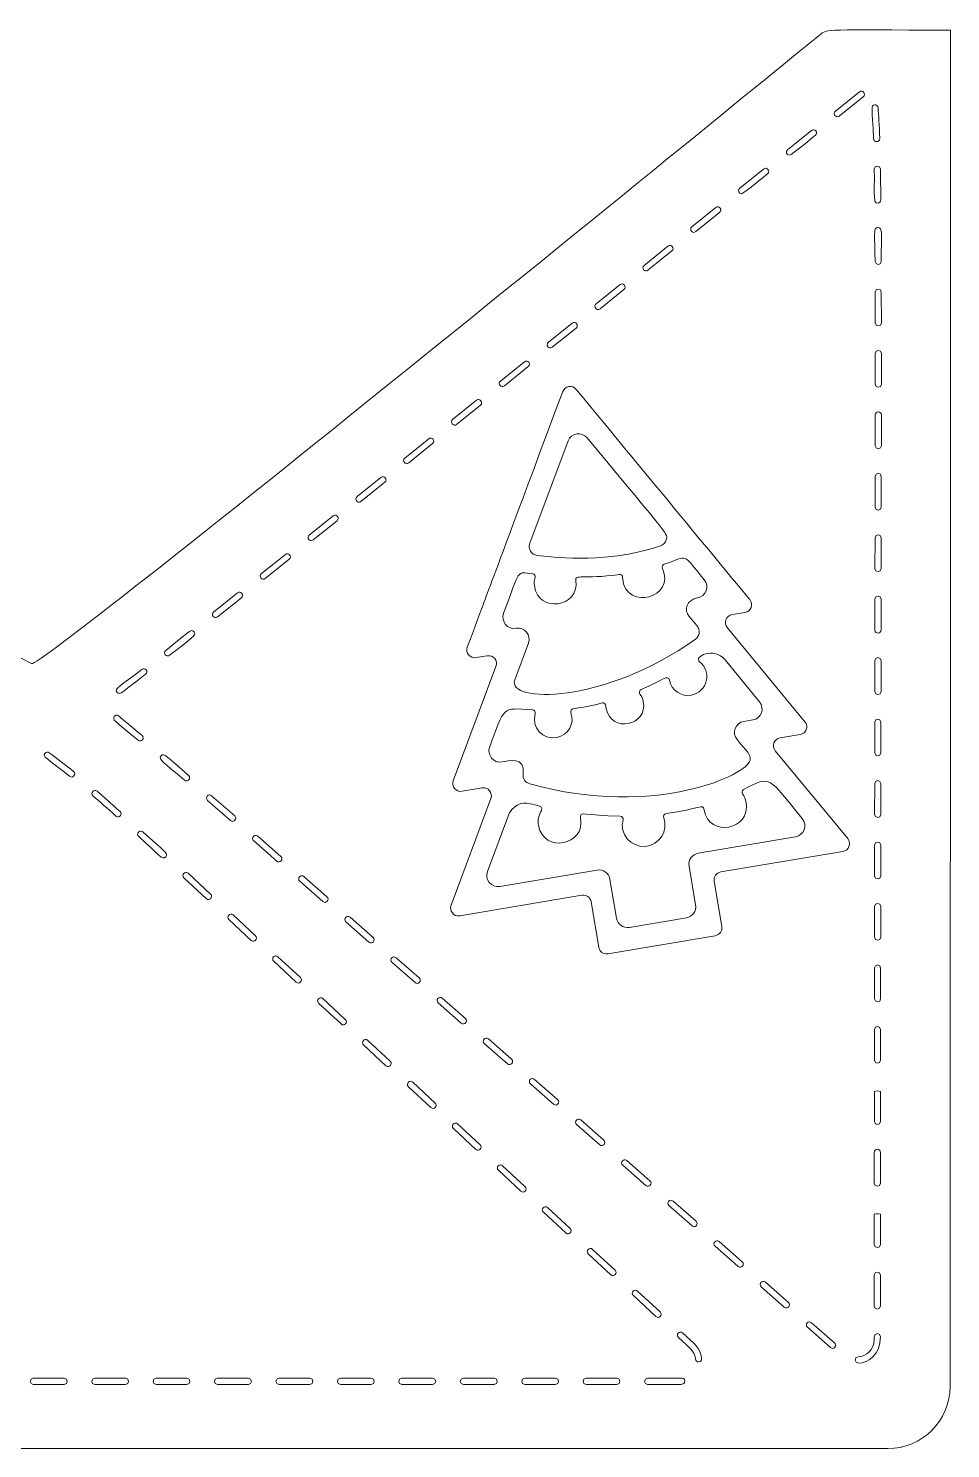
# Model space of a CAD drawing. Header units: inches. Extents: x 0.7 to 13.2, y 0.3 to 9.6.
# Drawn here: x 11.098 to 13.169, y 4.04 to 7.229 of the extents above; entities that cross this region are included whole.
import ezdxf

# ---------------------------------------------------------------- set-up
doc = ezdxf.new("R2010")
doc.units = ezdxf.units.IN
doc.header["$MEASUREMENT"] = 0
doc.layers.add('_U+0421_U+043B_U+043E_U+0439 1', color=7, linetype='Continuous')

msp = doc.modelspace()

# ---------------------------------------------------------------- linework, layer by layer
at = {"layer": '_U+0421_U+043B_U+043E_U+0439 1', "color": 12, "lineweight": 9, "true_color": 0xe30613}
msp.add_open_spline([(13.1686, 7.2256), (13.1686, 7.2256), (13.1679, 4.4384), (13.1675, 4.1798), (13.1673, 4.1025), (13.1047, 4.04), (13.0274, 4.04), (13.0274, 4.04), (8.3666, 4.04), (8.3666, 4.04), (8.2893, 4.04), (8.2266, 4.1025), (8.2265, 4.1798), (8.226, 4.4384), (8.2253, 7.2256), (8.2253, 7.2256), (8.5124, 7.2256), (8.502, 7.2293), (8.5201, 7.2145), (8.6828, 7.0818), (10.2673, 5.7903), (10.2899, 5.8029), (10.5297, 5.9372), (10.8652, 5.937), (11.1046, 5.8029), (11.1272, 5.7903), (12.7118, 7.0818), (12.8745, 7.2145), (12.8927, 7.2293), (12.8827, 7.2256), (13.1686, 7.2256)], degree=3, knots=[0, 0, 0, 0, 1, 1, 1, 2, 2, 2, 3, 3, 3, 4, 4, 4, 5, 5, 5, 6, 6, 6, 7, 7, 7, 8, 8, 8, 9, 9, 9, 10, 10, 10, 10], dxfattribs=at)
at = {"layer": '_U+0421_U+043B_U+043E_U+0439 1', "color": 7, "lineweight": 9, "true_color": 0xffffff}
for points, knots in [([(12.9188, 7.0326), (12.9188, 7.0326), (12.9725, 7.0759), (12.9725, 7.0759), (12.9797, 7.0817), (12.971, 7.0925), (12.9638, 7.0867), (12.9638, 7.0867), (12.9101, 7.0434), (12.9101, 7.0434), (12.9029, 7.0377), (12.9116, 7.0268), (12.9188, 7.0326)], [0, 0, 0, 0, 1, 1, 1, 2, 2, 2, 3, 3, 3, 4, 4, 4, 4]), ([(13.0094, 6.9822), (13.0085, 7.0118), (13.0073, 7.0345), (13.0058, 7.0514), (13.0054, 7.0552), (13.002, 7.0581), (12.9982, 7.0577), (12.9884, 7.0568), (12.9933, 7.0517), (12.9956, 6.9818), (12.9959, 6.9725), (13.0098, 6.9731), (13.0094, 6.9822)], [0, 0, 0, 0, 1, 1, 1, 2, 2, 2, 3, 3, 3, 4, 4, 4, 4]), ([(12.8069, 6.9445), (12.8109, 6.9445), (12.8619, 6.9868), (12.865, 6.9893), (12.8722, 6.9951), (12.8634, 7.0059), (12.8563, 7.0001), (12.8563, 7.0001), (12.8026, 6.9569), (12.8026, 6.9569), (12.7975, 6.9528), (12.8004, 6.9445), (12.8069, 6.9445)], [0, 0, 0, 0, 1, 1, 1, 2, 2, 2, 3, 3, 3, 4, 4, 4, 4]), ([(12.9972, 6.913), (12.9983, 6.8478), (12.9945, 6.8372), (13.0051, 6.8372), (13.0089, 6.8372), (13.0121, 6.8403), (13.012, 6.8442), (13.0118, 6.8696), (13.0115, 6.8925), (13.0111, 6.9132), (13.011, 6.9219), (12.9971, 6.9225), (12.9972, 6.913)], [0, 0, 0, 0, 1, 1, 1, 2, 2, 2, 3, 3, 3, 4, 4, 4, 4]), ([(12.6995, 6.858), (12.7035, 6.858), (12.7544, 6.9003), (12.7576, 6.9028), (12.7647, 6.9085), (12.756, 6.9194), (12.7488, 6.9136), (12.7488, 6.9136), (12.6951, 6.8703), (12.6951, 6.8703), (12.69, 6.8662), (12.693, 6.858), (12.6995, 6.858)], [0, 0, 0, 0, 1, 1, 1, 2, 2, 2, 3, 3, 3, 4, 4, 4, 4]), ([(12.5964, 6.7729), (12.5964, 6.7729), (12.6501, 6.8162), (12.6501, 6.8162), (12.6573, 6.822), (12.6485, 6.8328), (12.6414, 6.827), (12.6414, 6.827), (12.5877, 6.7838), (12.5877, 6.7838), (12.5805, 6.778), (12.5893, 6.7672), (12.5964, 6.7729)], [0, 0, 0, 0, 1, 1, 1, 2, 2, 2, 3, 3, 3, 4, 4, 4, 4]), ([(13.0056, 6.7821), (12.9938, 6.7821), (12.9988, 6.7646), (12.999, 6.7062), (12.999, 6.6971), (13.0129, 6.6969), (13.0129, 6.7062), (13.0127, 6.7698), (13.0164, 6.7821), (13.0056, 6.7821)], [0, 0, 0, 0, 1, 1, 1, 2, 2, 2, 3, 3, 3, 3]), ([(12.489, 6.6864), (12.489, 6.6864), (12.5427, 6.7297), (12.5427, 6.7297), (12.5498, 6.7354), (12.5412, 6.7463), (12.534, 6.7405), (12.534, 6.7405), (12.4803, 6.6972), (12.4803, 6.6972), (12.4731, 6.6914), (12.4818, 6.6806), (12.489, 6.6864)], [0, 0, 0, 0, 1, 1, 1, 2, 2, 2, 3, 3, 3, 4, 4, 4, 4]), ([(12.3815, 6.5998), (12.3815, 6.5998), (12.4353, 6.6431), (12.4353, 6.6431), (12.4424, 6.6488), (12.4337, 6.6597), (12.4265, 6.6539), (12.4265, 6.6539), (12.3728, 6.6106), (12.3728, 6.6106), (12.3657, 6.6049), (12.3744, 6.594), (12.3815, 6.5998)], [0, 0, 0, 0, 1, 1, 1, 2, 2, 2, 3, 3, 3, 4, 4, 4, 4]), ([(12.9992, 6.6372), (12.9992, 6.6372), (12.9993, 6.5683), (12.9993, 6.5683), (12.9993, 6.5591), (13.0132, 6.5591), (13.0132, 6.5683), (13.0132, 6.5683), (13.0131, 6.6373), (13.0131, 6.6373), (13.0131, 6.6464), (12.9992, 6.6464), (12.9992, 6.6372)], [0, 0, 0, 0, 1, 1, 1, 2, 2, 2, 3, 3, 3, 4, 4, 4, 4]), ([(12.2741, 6.5132), (12.2741, 6.5132), (12.3278, 6.5565), (12.3278, 6.5565), (12.335, 6.5623), (12.3263, 6.5731), (12.3191, 6.5673), (12.3191, 6.5673), (12.2654, 6.524), (12.2654, 6.524), (12.2583, 6.5183), (12.267, 6.5075), (12.2741, 6.5132)], [0, 0, 0, 0, 1, 1, 1, 2, 2, 2, 3, 3, 3, 4, 4, 4, 4]), ([(12.9994, 6.4993), (12.9994, 6.4534), (12.9994, 6.469), (12.9994, 6.4303), (12.9994, 6.4211), (13.0133, 6.4212), (13.0133, 6.4303), (13.0133, 6.469), (13.0133, 6.4534), (13.0133, 6.4993), (13.0133, 6.5085), (12.9994, 6.5085), (12.9994, 6.4993)], [0, 0, 0, 0, 1, 1, 1, 2, 2, 2, 3, 3, 3, 4, 4, 4, 4]), ([(12.1667, 6.4267), (12.1667, 6.4267), (12.2204, 6.47), (12.2204, 6.47), (12.2276, 6.4757), (12.2189, 6.4866), (12.2117, 6.4808), (12.2117, 6.4808), (12.158, 6.4375), (12.158, 6.4375), (12.1509, 6.4317), (12.1595, 6.4209), (12.1667, 6.4267)], [0, 0, 0, 0, 1, 1, 1, 2, 2, 2, 3, 3, 3, 4, 4, 4, 4]), ([(12.9376, 5.4098), (12.9463, 5.3992), (12.9402, 5.3832), (12.9268, 5.3809), (12.9268, 5.3809), (12.6524, 5.3349), (12.6524, 5.3349), (12.6428, 5.3333), (12.6362, 5.3241), (12.6378, 5.3143), (12.6378, 5.3143), (12.6549, 5.2124), (12.6549, 5.2124), (12.6565, 5.2027), (12.65, 5.1935), (12.6403, 5.1918), (12.6403, 5.1918), (12.3991, 5.1514), (12.3991, 5.1514), (12.3894, 5.1497), (12.3802, 5.1563), (12.3786, 5.166), (12.3786, 5.166), (12.3615, 5.268), (12.3615, 5.268), (12.3598, 5.2777), (12.3506, 5.2842), (12.3409, 5.2826), (12.3409, 5.2826), (12.0666, 5.2366), (12.0666, 5.2366), (12.0531, 5.2343), (12.0422, 5.2476), (12.047, 5.2604), (12.047, 5.2604), (12.1364, 5.4999), (12.1364, 5.4999), (12.1412, 5.5127), (12.1303, 5.526), (12.1168, 5.5237), (12.1168, 5.5237), (12.0716, 5.5161), (12.0716, 5.5161), (12.0581, 5.5139), (12.0472, 5.5271), (12.052, 5.5399), (12.052, 5.5399), (12.1479, 5.7967), (12.1479, 5.7967), (12.1527, 5.8095), (12.1417, 5.8228), (12.1282, 5.8205), (12.1282, 5.8205), (12.1031, 5.8163), (12.1031, 5.8163), (12.0895, 5.814), (12.0786, 5.8272), (12.0834, 5.8401), (12.1468, 6.0096), (12.0965, 5.875), (12.2976, 6.4136), (12.3024, 6.4264), (12.3193, 6.4293), (12.328, 6.4187), (12.4116, 6.3174), (12.6245, 6.0592), (12.7176, 5.9465), (12.7264, 5.9359), (12.7204, 5.9198), (12.7068, 5.9176), (12.7068, 5.9176), (12.6781, 5.9128), (12.6781, 5.9128), (12.6645, 5.9105), (12.6585, 5.8944), (12.6672, 5.8838), (12.6672, 5.8838), (12.8417, 5.6724), (12.8417, 5.6724), (12.8504, 5.6618), (12.8444, 5.6458), (12.8309, 5.6435), (12.8309, 5.6435), (12.7857, 5.6359), (12.7857, 5.6359), (12.7722, 5.6337), (12.7662, 5.6176), (12.7749, 5.607), (12.7749, 5.607), (12.9376, 5.4098), (12.9376, 5.4098)], [0, 0, 0, 0, 1, 1, 1, 2, 2, 2, 3, 3, 3, 4, 4, 4, 5, 5, 5, 6, 6, 6, 7, 7, 7, 8, 8, 8, 9, 9, 9, 10, 10, 10, 11, 11, 11, 12, 12, 12, 13, 13, 13, 14, 14, 14, 15, 15, 15, 16, 16, 16, 17, 17, 17, 18, 18, 18, 19, 19, 19, 20, 20, 20, 21, 21, 21, 22, 22, 22, 23, 23, 23, 24, 24, 24, 25, 25, 25, 26, 26, 26, 27, 27, 27, 28, 28, 28, 29, 29, 29, 30, 30, 30, 30]), ([(12.0593, 6.3401), (12.0593, 6.3401), (12.113, 6.3834), (12.113, 6.3834), (12.1202, 6.3891), (12.1115, 6.4), (12.1043, 6.3942), (12.1043, 6.3942), (12.0506, 6.3509), (12.0506, 6.3509), (12.0435, 6.3452), (12.0522, 6.3343), (12.0593, 6.3401)], [0, 0, 0, 0, 1, 1, 1, 2, 2, 2, 3, 3, 3, 4, 4, 4, 4]), ([(13.0063, 6.3683), (13.0063, 6.3683), (13.0063, 6.3683), (13.0063, 6.3683), (13.0025, 6.3683), (12.9994, 6.3652), (12.9994, 6.3613), (12.9994, 6.3613), (12.9993, 6.2923), (12.9993, 6.2923), (12.9993, 6.2831), (13.0132, 6.2832), (13.0132, 6.2923), (13.0132, 6.2923), (13.0132, 6.3613), (13.0132, 6.3613), (13.0132, 6.3652), (13.0101, 6.3683), (13.0063, 6.3683)], [0, 0, 0, 0, 1, 1, 1, 2, 2, 2, 3, 3, 3, 4, 4, 4, 5, 5, 5, 6, 6, 6, 6]), ([(12.2403, 6.0457), (12.3196, 6.0358), (12.4212, 6.0346), (12.5173, 6.0672), (12.5236, 6.0693), (12.5285, 6.0744), (12.5303, 6.0808), (12.5344, 6.0951), (12.5401, 6.0828), (12.3527, 6.31), (12.3403, 6.325), (12.3164, 6.3209), (12.3096, 6.3028), (12.3096, 6.3028), (12.2238, 6.073), (12.2238, 6.073), (12.2192, 6.0607), (12.2273, 6.0473), (12.2403, 6.0457)], [0, 0, 0, 0, 1, 1, 1, 2, 2, 2, 3, 3, 3, 4, 4, 4, 5, 5, 5, 6, 6, 6, 6]), ([(11.952, 6.2536), (11.952, 6.2536), (12.0056, 6.2968), (12.0056, 6.2968), (12.0128, 6.3026), (12.0041, 6.3134), (11.9969, 6.3076), (11.9969, 6.3076), (11.9432, 6.2644), (11.9432, 6.2644), (11.9361, 6.2586), (11.9448, 6.2478), (11.952, 6.2536)], [0, 0, 0, 0, 1, 1, 1, 2, 2, 2, 3, 3, 3, 4, 4, 4, 4]), ([(11.8446, 6.167), (11.8446, 6.167), (11.8983, 6.2103), (11.8983, 6.2103), (11.9054, 6.216), (11.8967, 6.2269), (11.8896, 6.2211), (11.8896, 6.2211), (11.8359, 6.1778), (11.8359, 6.1778), (11.8287, 6.1721), (11.8374, 6.1612), (11.8446, 6.167)], [0, 0, 0, 0, 1, 1, 1, 2, 2, 2, 3, 3, 3, 4, 4, 4, 4]), ([(12.9992, 6.2233), (12.9992, 6.2233), (12.9991, 6.1543), (12.9991, 6.1543), (12.9991, 6.1452), (13.013, 6.1451), (13.013, 6.1543), (13.013, 6.1543), (13.0131, 6.2233), (13.0131, 6.2233), (13.0131, 6.2325), (12.9992, 6.2325), (12.9992, 6.2233)], [0, 0, 0, 0, 1, 1, 1, 2, 2, 2, 3, 3, 3, 4, 4, 4, 4]), ([(11.7372, 6.0805), (11.7372, 6.0805), (11.7909, 6.1238), (11.7909, 6.1238), (11.7981, 6.1295), (11.7894, 6.1403), (11.7822, 6.1346), (11.7822, 6.1346), (11.7285, 6.0913), (11.7285, 6.0913), (11.7214, 6.0856), (11.7301, 6.0747), (11.7372, 6.0805)], [0, 0, 0, 0, 1, 1, 1, 2, 2, 2, 3, 3, 3, 4, 4, 4, 4]), ([(12.999, 6.0854), (12.999, 6.0854), (12.9989, 6.0164), (12.9989, 6.0164), (12.9989, 6.0072), (13.0128, 6.0072), (13.0128, 6.0163), (13.0128, 6.0163), (13.0129, 6.0853), (13.0129, 6.0853), (13.013, 6.0945), (12.9991, 6.0945), (12.999, 6.0854)], [0, 0, 0, 0, 1, 1, 1, 2, 2, 2, 3, 3, 3, 4, 4, 4, 4]), ([(11.6299, 5.9941), (11.6299, 5.9941), (11.6836, 6.0373), (11.6836, 6.0373), (11.6907, 6.043), (11.682, 6.0539), (11.6749, 6.0481), (11.6749, 6.0481), (11.6212, 6.0049), (11.6212, 6.0049), (11.6141, 5.9991), (11.6228, 5.9883), (11.6299, 5.9941)], [0, 0, 0, 0, 1, 1, 1, 2, 2, 2, 3, 3, 3, 4, 4, 4, 4]), ([(12.1929, 5.8821), (12.212, 5.8853), (12.2274, 5.8666), (12.2207, 5.8485), (12.2207, 5.8485), (12.1901, 5.7665), (12.1901, 5.7665), (12.1704, 5.7138), (12.3906, 5.7115), (12.5957, 5.8575), (12.6003, 5.8607), (12.6033, 5.8658), (12.6041, 5.8713), (12.6058, 5.8842), (12.596, 5.8913), (12.5814, 5.909), (12.57, 5.9229), (12.575, 5.9462), (12.6003, 5.9505), (12.6194, 5.9537), (12.6279, 5.9764), (12.6155, 5.9913), (12.5645, 6.0532), (12.5817, 6.0445), (12.5258, 6.026), (12.5219, 6.0247), (12.5201, 6.0203), (12.5217, 6.0167), (12.552, 5.9512), (12.4418, 5.9211), (12.4324, 5.9914), (12.4319, 5.9954), (12.4329, 5.9991), (12.4301, 6.0015), (12.4285, 6.0029), (12.4268, 6.0032), (12.4248, 6.0029), (12.3414, 5.9919), (12.3254, 6.0039), (12.3273, 5.9896), (12.3355, 5.928), (12.2424, 5.9157), (12.2342, 5.9772), (12.2333, 5.9838), (12.2339, 5.9903), (12.2357, 5.9963), (12.2368, 6.0001), (12.2342, 6.004), (12.2303, 6.0045), (12.1932, 6.0095), (12.2029, 6.0172), (12.1651, 5.9158), (12.1583, 5.8976), (12.1738, 5.8789), (12.1929, 5.8821)], [0, 0, 0, 0, 1, 1, 1, 2, 2, 2, 3, 3, 3, 4, 4, 4, 5, 5, 5, 6, 6, 6, 7, 7, 7, 8, 8, 8, 9, 9, 9, 10, 10, 10, 11, 11, 11, 12, 12, 12, 13, 13, 13, 14, 14, 14, 15, 15, 15, 16, 16, 16, 17, 17, 17, 18, 18, 18, 18]), ([(11.5226, 5.9077), (11.5226, 5.9077), (11.5762, 5.9508), (11.5762, 5.9508), (11.5834, 5.9566), (11.5747, 5.9674), (11.5675, 5.9617), (11.5675, 5.9617), (11.5139, 5.9185), (11.5139, 5.9185), (11.5067, 5.9128), (11.5154, 5.902), (11.5226, 5.9077)], [0, 0, 0, 0, 1, 1, 1, 2, 2, 2, 3, 3, 3, 4, 4, 4, 4]), ([(12.9988, 5.9474), (12.9988, 5.9474), (12.9987, 5.8784), (12.9987, 5.8784), (12.9987, 5.8684), (13.0126, 5.8697), (13.0126, 5.8783), (13.0126, 5.8783), (13.0127, 5.9473), (13.0127, 5.9473), (13.0128, 5.9565), (12.9989, 5.9565), (12.9988, 5.9474)], [0, 0, 0, 0, 1, 1, 1, 2, 2, 2, 3, 3, 3, 4, 4, 4, 4]), ([(11.4151, 5.8216), (11.4647, 5.8612), (11.4767, 5.8659), (11.4699, 5.8744), (11.4632, 5.8828), (11.4564, 5.8723), (11.4064, 5.8325), (11.3992, 5.8268), (11.4079, 5.8159), (11.4151, 5.8216)], [0, 0, 0, 0, 1, 1, 1, 2, 2, 2, 3, 3, 3, 3]), ([(12.1615, 5.582), (12.1754, 5.5843), (12.2143, 5.5954), (12.2087, 5.5551), (12.2073, 5.5449), (12.2136, 5.5354), (12.2235, 5.5327), (12.5107, 5.4548), (12.7131, 5.5545), (12.7183, 5.5858), (12.7206, 5.5994), (12.71, 5.6069), (12.6891, 5.6322), (12.6768, 5.6472), (12.6853, 5.6699), (12.7044, 5.6731), (12.7044, 5.6731), (12.7244, 5.6764), (12.7244, 5.6764), (12.7435, 5.6796), (12.752, 5.7023), (12.7396, 5.7173), (12.7396, 5.7173), (12.6622, 5.8112), (12.6622, 5.8112), (12.6371, 5.8415), (12.5905, 5.8184), (12.605, 5.8071), (12.6335, 5.785), (12.6228, 5.7391), (12.587, 5.7322), (12.5639, 5.7276), (12.5416, 5.7429), (12.5372, 5.7659), (12.5348, 5.7792), (12.5237, 5.7664), (12.4739, 5.7449), (12.4699, 5.7432), (12.4685, 5.7382), (12.4711, 5.7346), (12.4748, 5.7298), (12.4774, 5.7241), (12.4786, 5.7178), (12.4893, 5.6627), (12.4061, 5.6465), (12.3953, 5.7016), (12.3944, 5.7063), (12.3954, 5.7106), (12.3919, 5.7133), (12.3886, 5.7158), (12.3853, 5.7142), (12.3812, 5.7131), (12.3619, 5.7083), (12.3421, 5.7044), (12.3218, 5.7017), (12.3175, 5.7011), (12.3148, 5.6967), (12.3163, 5.6926), (12.325, 5.669), (12.3105, 5.6418), (12.2845, 5.6368), (12.2532, 5.6307), (12.2267, 5.6601), (12.2358, 5.6902), (12.237, 5.6944), (12.2341, 5.6986), (12.2298, 5.6989), (12.1583, 5.7044), (12.1674, 5.7058), (12.1337, 5.6157), (12.1269, 5.5975), (12.1424, 5.5788), (12.1615, 5.582)], [0, 0, 0, 0, 1, 1, 1, 2, 2, 2, 3, 3, 3, 4, 4, 4, 5, 5, 5, 6, 6, 6, 7, 7, 7, 8, 8, 8, 9, 9, 9, 10, 10, 10, 11, 11, 11, 12, 12, 12, 13, 13, 13, 14, 14, 14, 15, 15, 15, 16, 16, 16, 17, 17, 17, 18, 18, 18, 19, 19, 19, 20, 20, 20, 21, 21, 21, 22, 22, 22, 23, 23, 23, 24, 24, 24, 24]), ([(12.9986, 5.8094), (12.9986, 5.8094), (12.9985, 5.7404), (12.9985, 5.7404), (12.9985, 5.7312), (13.0124, 5.7312), (13.0124, 5.7404), (13.0124, 5.7404), (13.0125, 5.8093), (13.0125, 5.8093), (13.0125, 5.8185), (12.9987, 5.8186), (12.9986, 5.8094)], [0, 0, 0, 0, 1, 1, 1, 2, 2, 2, 3, 3, 3, 4, 4, 4, 4]), ([(11.307, 5.7375), (11.307, 5.7375), (11.3298, 5.7543), (11.3611, 5.7789), (11.3684, 5.7846), (11.3598, 5.7955), (11.3526, 5.7899), (11.3046, 5.7523), (11.2893, 5.7471), (11.2972, 5.7381), (11.2997, 5.7352), (11.3041, 5.735), (11.307, 5.7375)], [0, 0, 0, 0, 1, 1, 1, 2, 2, 2, 3, 3, 3, 4, 4, 4, 4]), ([(11.3443, 5.6308), (11.3513, 5.6249), (11.3603, 5.6355), (11.3533, 5.6414), (11.3489, 5.6451), (11.3047, 5.6809), (11.3019, 5.6846), (11.2963, 5.6918), (11.2853, 5.6833), (11.2909, 5.6761), (11.2954, 5.6703), (11.3379, 5.6362), (11.3443, 5.6308)], [0, 0, 0, 0, 1, 1, 1, 2, 2, 2, 3, 3, 3, 4, 4, 4, 4]), ([(12.9984, 5.6714), (12.9984, 5.6714), (12.9983, 5.6024), (12.9983, 5.6024), (12.9983, 5.5932), (13.0122, 5.5932), (13.0122, 5.6024), (13.0122, 5.6024), (13.0123, 5.6713), (13.0123, 5.6713), (13.0123, 5.6805), (12.9984, 5.6806), (12.9984, 5.6714)], [0, 0, 0, 0, 1, 1, 1, 2, 2, 2, 3, 3, 3, 4, 4, 4, 4]), ([(11.1449, 5.6028), (11.1418, 5.6051), (11.1375, 5.6044), (11.1352, 5.6013), (11.1293, 5.5932), (11.1368, 5.5935), (11.1906, 5.5498), (11.1977, 5.544), (11.2065, 5.5548), (11.1994, 5.5606), (11.1804, 5.576), (11.1626, 5.5898), (11.1449, 5.6028)], [0, 0, 0, 0, 1, 1, 1, 2, 2, 2, 3, 3, 3, 4, 4, 4, 4]), ([(11.4484, 5.541), (11.4553, 5.535), (11.4644, 5.5455), (11.4575, 5.5515), (11.4098, 5.593), (11.4028, 5.6042), (11.3957, 5.5959), (11.3887, 5.5878), (11.4002, 5.583), (11.4484, 5.541)], [0, 0, 0, 0, 1, 1, 1, 2, 2, 2, 3, 3, 3, 3]), ([(12.8356, 5.4547), (12.7584, 5.5482), (12.7669, 5.5533), (12.7039, 5.5201), (12.7002, 5.5182), (12.6991, 5.5135), (12.7015, 5.5102), (12.7053, 5.5047), (12.7081, 5.4983), (12.7094, 5.4913), (12.7208, 5.4289), (12.6264, 5.4117), (12.615, 5.474), (12.612, 5.4903), (12.6072, 5.4765), (12.5298, 5.4661), (12.5255, 5.4655), (12.5228, 5.461), (12.5244, 5.4569), (12.5358, 5.4275), (12.515, 5.3946), (12.4828, 5.3924), (12.45, 5.3901), (12.425, 5.4208), (12.4331, 5.4517), (12.4342, 5.456), (12.431, 5.4602), (12.4266, 5.4602), (12.3477, 5.4615), (12.3347, 5.473), (12.3378, 5.4563), (12.3492, 5.3939), (12.2548, 5.3765), (12.2434, 5.439), (12.2411, 5.4512), (12.2438, 5.4632), (12.2499, 5.4729), (12.2524, 5.4769), (12.2502, 5.4821), (12.2457, 5.4831), (12.2384, 5.4848), (12.2315, 5.4866), (12.2252, 5.4882), (12.2046, 5.4936), (12.1833, 5.4825), (12.1759, 5.4625), (12.1759, 5.4625), (12.1287, 5.3362), (12.1287, 5.3362), (12.1219, 5.318), (12.1373, 5.2993), (12.1565, 5.3025), (12.1565, 5.3025), (12.3748, 5.3391), (12.3748, 5.3391), (12.3885, 5.3414), (12.4015, 5.3322), (12.4038, 5.3184), (12.4038, 5.3184), (12.4184, 5.231), (12.4184, 5.231), (12.4208, 5.2173), (12.4337, 5.208), (12.4475, 5.2103), (12.4475, 5.2103), (12.5753, 5.2318), (12.5753, 5.2318), (12.589, 5.2341), (12.5983, 5.2471), (12.596, 5.2608), (12.596, 5.2608), (12.5813, 5.3482), (12.5813, 5.3482), (12.579, 5.3619), (12.5883, 5.3749), (12.602, 5.3772), (12.602, 5.3772), (12.8203, 5.4139), (12.8203, 5.4139), (12.8394, 5.417), (12.8479, 5.4398), (12.8356, 5.4547)], [0, 0, 0, 0, 1, 1, 1, 2, 2, 2, 3, 3, 3, 4, 4, 4, 5, 5, 5, 6, 6, 6, 7, 7, 7, 8, 8, 8, 9, 9, 9, 10, 10, 10, 11, 11, 11, 12, 12, 12, 13, 13, 13, 14, 14, 14, 15, 15, 15, 16, 16, 16, 17, 17, 17, 18, 18, 18, 19, 19, 19, 20, 20, 20, 21, 21, 21, 22, 22, 22, 23, 23, 23, 24, 24, 24, 25, 25, 25, 26, 26, 26, 27, 27, 27, 27]), ([(11.2945, 5.4605), (11.3014, 5.4544), (11.3106, 5.4648), (11.3038, 5.4708), (11.2849, 5.4877), (11.2678, 5.5027), (11.2521, 5.5163), (11.2451, 5.5223), (11.2361, 5.5118), (11.243, 5.5058), (11.2587, 5.4923), (11.2757, 5.4773), (11.2945, 5.4605)], [0, 0, 0, 0, 1, 1, 1, 2, 2, 2, 3, 3, 3, 4, 4, 4, 4]), ([(12.9982, 5.5334), (12.9982, 5.5334), (12.9981, 5.4644), (12.9981, 5.4644), (12.9981, 5.4552), (13.012, 5.4551), (13.012, 5.4643), (13.012, 5.4643), (13.0121, 5.5333), (13.0121, 5.5333), (13.0122, 5.5423), (12.9983, 5.5429), (12.9982, 5.5334)], [0, 0, 0, 0, 1, 1, 1, 2, 2, 2, 3, 3, 3, 4, 4, 4, 4]), ([(11.5521, 5.4504), (11.5589, 5.4444), (11.5681, 5.4548), (11.5612, 5.4608), (11.5612, 5.4608), (11.5094, 5.5062), (11.5094, 5.5062), (11.5025, 5.5123), (11.4933, 5.5018), (11.5003, 5.4958), (11.5003, 5.4958), (11.5521, 5.4504), (11.5521, 5.4504)], [0, 0, 0, 0, 1, 1, 1, 2, 2, 2, 3, 3, 3, 4, 4, 4, 4]), ([(11.4062, 5.3687), (11.4135, 5.3767), (11.4016, 5.3825), (11.3549, 5.4248), (11.3481, 5.431), (11.3388, 5.4207), (11.3456, 5.4146), (11.3929, 5.3716), (11.3989, 5.3607), (11.4062, 5.3687)], [0, 0, 0, 0, 1, 1, 1, 2, 2, 2, 3, 3, 3, 3]), ([(11.6556, 5.3595), (11.6625, 5.3535), (11.6717, 5.3639), (11.6648, 5.37), (11.6648, 5.37), (11.613, 5.4154), (11.613, 5.4154), (11.6061, 5.4215), (11.5969, 5.411), (11.6038, 5.405), (11.6038, 5.405), (11.6556, 5.3595), (11.6556, 5.3595)], [0, 0, 0, 0, 1, 1, 1, 2, 2, 2, 3, 3, 3, 4, 4, 4, 4]), ([(12.9981, 5.3954), (12.9981, 5.3954), (12.998, 5.3264), (12.998, 5.3264), (12.998, 5.3172), (13.0118, 5.3172), (13.0119, 5.3263), (13.0119, 5.3263), (13.0119, 5.3953), (13.0119, 5.3953), (13.012, 5.4045), (12.9981, 5.4046), (12.9981, 5.3954)], [0, 0, 0, 0, 1, 1, 1, 2, 2, 2, 3, 3, 3, 4, 4, 4, 4]), ([(11.4564, 5.3319), (11.4496, 5.3381), (11.4402, 5.3279), (11.447, 5.3217), (11.447, 5.3217), (11.4975, 5.275), (11.4975, 5.275), (11.5042, 5.2688), (11.5137, 5.2789), (11.5069, 5.2852), (11.5069, 5.2852), (11.4564, 5.3319), (11.4564, 5.3319)], [0, 0, 0, 0, 1, 1, 1, 2, 2, 2, 3, 3, 3, 4, 4, 4, 4]), ([(11.7592, 5.2685), (11.7661, 5.2625), (11.7752, 5.2729), (11.7683, 5.279), (11.7683, 5.279), (11.7166, 5.3245), (11.7166, 5.3245), (11.7097, 5.3305), (11.7005, 5.3201), (11.7074, 5.314), (11.7074, 5.314), (11.7592, 5.2685), (11.7592, 5.2685)], [0, 0, 0, 0, 1, 1, 1, 2, 2, 2, 3, 3, 3, 4, 4, 4, 4]), ([(12.9979, 5.2574), (12.9979, 5.2574), (12.9978, 5.1884), (12.9978, 5.1884), (12.9978, 5.1792), (13.0117, 5.1792), (13.0117, 5.1883), (13.0117, 5.1883), (13.0118, 5.2573), (13.0118, 5.2573), (13.0118, 5.2665), (12.9979, 5.2666), (12.9979, 5.2574)], [0, 0, 0, 0, 1, 1, 1, 2, 2, 2, 3, 3, 3, 4, 4, 4, 4]), ([(11.5574, 5.2384), (11.5507, 5.2446), (11.5413, 5.2344), (11.548, 5.2282), (11.548, 5.2282), (11.5984, 5.1813), (11.5984, 5.1813), (11.6051, 5.1751), (11.6146, 5.1853), (11.6078, 5.1915), (11.6078, 5.1915), (11.5574, 5.2384), (11.5574, 5.2384)], [0, 0, 0, 0, 1, 1, 1, 2, 2, 2, 3, 3, 3, 4, 4, 4, 4]), ([(11.8627, 5.1775), (11.8696, 5.1715), (11.8788, 5.1819), (11.8719, 5.188), (11.8719, 5.188), (11.8201, 5.2335), (11.8201, 5.2335), (11.8132, 5.2396), (11.8041, 5.2291), (11.811, 5.2231), (11.811, 5.2231), (11.8627, 5.1775), (11.8627, 5.1775)], [0, 0, 0, 0, 1, 1, 1, 2, 2, 2, 3, 3, 3, 4, 4, 4, 4]), ([(11.7087, 5.0977), (11.7087, 5.0977), (11.6583, 5.1446), (11.6583, 5.1446), (11.6515, 5.1508), (11.6421, 5.1407), (11.6488, 5.1344), (11.6488, 5.1344), (11.6992, 5.0875), (11.6992, 5.0875), (11.706, 5.0813), (11.7154, 5.0914), (11.7087, 5.0977)], [0, 0, 0, 0, 1, 1, 1, 2, 2, 2, 3, 3, 3, 4, 4, 4, 4]), ([(11.9755, 5.0969), (11.9755, 5.0969), (11.9237, 5.1424), (11.9237, 5.1424), (11.9168, 5.1485), (11.9076, 5.1381), (11.9145, 5.132), (11.9145, 5.132), (11.9663, 5.0865), (11.9663, 5.0865), (11.9732, 5.0804), (11.9824, 5.0908), (11.9755, 5.0969)], [0, 0, 0, 0, 1, 1, 1, 2, 2, 2, 3, 3, 3, 4, 4, 4, 4]), ([(12.9978, 5.1194), (12.9978, 5.1194), (12.9977, 5.0504), (12.9977, 5.0504), (12.9977, 5.0412), (13.0116, 5.0412), (13.0116, 5.0503), (13.0116, 5.0503), (13.0116, 5.1193), (13.0116, 5.1193), (13.0116, 5.1285), (12.9978, 5.1285), (12.9978, 5.1194)], [0, 0, 0, 0, 1, 1, 1, 2, 2, 2, 3, 3, 3, 4, 4, 4, 4]), ([(11.8095, 5.0038), (11.8095, 5.0038), (11.7591, 5.0507), (11.7591, 5.0507), (11.7524, 5.057), (11.7429, 5.0468), (11.7496, 5.0406), (11.7496, 5.0406), (11.8001, 4.9936), (11.8001, 4.9936), (11.8068, 4.9873), (11.8163, 4.9975), (11.8095, 5.0038)], [0, 0, 0, 0, 1, 1, 1, 2, 2, 2, 3, 3, 3, 4, 4, 4, 4]), ([(12.0791, 5.0058), (12.0791, 5.0058), (12.0273, 5.0514), (12.0273, 5.0514), (12.0204, 5.0574), (12.0112, 5.047), (12.0181, 5.0409), (12.0181, 5.0409), (12.0699, 4.9954), (12.0699, 4.9954), (12.0768, 4.9893), (12.086, 4.9998), (12.0791, 5.0058)], [0, 0, 0, 0, 1, 1, 1, 2, 2, 2, 3, 3, 3, 4, 4, 4, 4]), ([(12.9976, 4.9814), (12.9976, 4.9814), (12.9976, 4.9124), (12.9976, 4.9124), (12.9976, 4.9032), (13.0115, 4.9032), (13.0115, 4.9123), (13.0115, 4.9123), (13.0115, 4.9813), (13.0115, 4.9813), (13.0115, 4.9905), (12.9976, 4.9905), (12.9976, 4.9814)], [0, 0, 0, 0, 1, 1, 1, 2, 2, 2, 3, 3, 3, 4, 4, 4, 4]), ([(11.8599, 4.9568), (11.8533, 4.9631), (11.8437, 4.9529), (11.8505, 4.9467), (11.8505, 4.9467), (11.9009, 4.8997), (11.9009, 4.8997), (11.9076, 4.8934), (11.9171, 4.9036), (11.9104, 4.9098), (11.9104, 4.9098), (11.8599, 4.9568), (11.8599, 4.9568)], [0, 0, 0, 0, 1, 1, 1, 2, 2, 2, 3, 3, 3, 4, 4, 4, 4]), ([(12.1827, 4.9148), (12.1827, 4.9148), (12.1309, 4.9603), (12.1309, 4.9603), (12.124, 4.9664), (12.1148, 4.9559), (12.1217, 4.9499), (12.1217, 4.9499), (12.1735, 4.9043), (12.1735, 4.9043), (12.1803, 4.8983), (12.1897, 4.9086), (12.1827, 4.9148)], [0, 0, 0, 0, 1, 1, 1, 2, 2, 2, 3, 3, 3, 4, 4, 4, 4]), ([(11.9608, 4.8629), (11.9541, 4.8691), (11.9446, 4.859), (11.9513, 4.8527), (11.9513, 4.8527), (12.0018, 4.8058), (12.0018, 4.8058), (12.0085, 4.7996), (12.018, 4.8097), (12.0112, 4.8159), (12.0112, 4.8159), (11.9608, 4.8629), (11.9608, 4.8629)], [0, 0, 0, 0, 1, 1, 1, 2, 2, 2, 3, 3, 3, 4, 4, 4, 4]), ([(12.2863, 4.8237), (12.2863, 4.8237), (12.2345, 4.8692), (12.2345, 4.8692), (12.2275, 4.8753), (12.2184, 4.8648), (12.2253, 4.8588), (12.2253, 4.8588), (12.2771, 4.8132), (12.2771, 4.8132), (12.284, 4.8072), (12.2932, 4.8176), (12.2863, 4.8237)], [0, 0, 0, 0, 1, 1, 1, 2, 2, 2, 3, 3, 3, 4, 4, 4, 4]), ([(12.9975, 4.842), (12.9975, 4.842), (12.9975, 4.7743), (12.9975, 4.7743), (12.9975, 4.7652), (13.0114, 4.7652), (13.0114, 4.7743), (13.0114, 4.7743), (13.0114, 4.842), (13.0114, 4.842), (13.0114, 4.842), (13.0045, 4.8433), (13.0045, 4.8433), (13.0045, 4.8433), (12.9975, 4.842), (12.9975, 4.842)], [0, 0, 0, 0, 1, 1, 1, 2, 2, 2, 3, 3, 3, 4, 4, 4, 5, 5, 5, 5]), ([(12.3899, 4.7326), (12.3899, 4.7326), (12.3381, 4.7781), (12.3381, 4.7781), (12.3312, 4.7842), (12.322, 4.7738), (12.3289, 4.7677), (12.3289, 4.7677), (12.3807, 4.7222), (12.3807, 4.7222), (12.3876, 4.7161), (12.3968, 4.7265), (12.3899, 4.7326)], [0, 0, 0, 0, 1, 1, 1, 2, 2, 2, 3, 3, 3, 4, 4, 4, 4]), ([(12.1122, 4.7221), (12.1122, 4.7221), (12.0617, 4.769), (12.0617, 4.769), (12.055, 4.7752), (12.0455, 4.7651), (12.0522, 4.7588), (12.0522, 4.7588), (12.1027, 4.7119), (12.1027, 4.7119), (12.1094, 4.7057), (12.1189, 4.7158), (12.1122, 4.7221)], [0, 0, 0, 0, 1, 1, 1, 2, 2, 2, 3, 3, 3, 4, 4, 4, 4]), ([(12.4935, 4.6415), (12.4935, 4.6415), (12.4417, 4.6871), (12.4417, 4.6871), (12.4348, 4.6931), (12.4256, 4.6827), (12.4325, 4.6767), (12.4325, 4.6767), (12.4844, 4.6311), (12.4844, 4.6311), (12.4913, 4.625), (12.5004, 4.6355), (12.4935, 4.6415)], [0, 0, 0, 0, 1, 1, 1, 2, 2, 2, 3, 3, 3, 4, 4, 4, 4]), ([(13.0044, 4.7123), (13.0044, 4.7123), (13.0044, 4.7123), (13.0044, 4.7123), (13.0006, 4.7123), (12.9974, 4.7092), (12.9974, 4.7053), (12.9974, 4.7053), (12.9974, 4.6363), (12.9974, 4.6363), (12.9974, 4.6271), (13.0113, 4.6271), (13.0113, 4.6363), (13.0113, 4.6363), (13.0113, 4.7053), (13.0113, 4.7053), (13.0113, 4.7092), (13.0082, 4.7123), (13.0044, 4.7123)], [0, 0, 0, 0, 1, 1, 1, 2, 2, 2, 3, 3, 3, 4, 4, 4, 5, 5, 5, 6, 6, 6, 6]), ([(12.2131, 4.6282), (12.2131, 4.6282), (12.1627, 4.6751), (12.1627, 4.6751), (12.1559, 4.6814), (12.1465, 4.6712), (12.1532, 4.665), (12.1532, 4.665), (12.2037, 4.618), (12.2037, 4.618), (12.2104, 4.6118), (12.2198, 4.6219), (12.2131, 4.6282)], [0, 0, 0, 0, 1, 1, 1, 2, 2, 2, 3, 3, 3, 4, 4, 4, 4]), ([(12.5972, 4.5505), (12.5972, 4.5505), (12.5454, 4.596), (12.5454, 4.596), (12.5384, 4.602), (12.5293, 4.5916), (12.5362, 4.5856), (12.5362, 4.5856), (12.588, 4.54), (12.588, 4.54), (12.5949, 4.534), (12.6041, 4.5444), (12.5972, 4.5505)], [0, 0, 0, 0, 1, 1, 1, 2, 2, 2, 3, 3, 3, 4, 4, 4, 4]), ([(12.2636, 4.5813), (12.2569, 4.5876), (12.2475, 4.5773), (12.2542, 4.5711), (12.2542, 4.5711), (12.3047, 4.5242), (12.3047, 4.5242), (12.3114, 4.518), (12.3209, 4.5281), (12.3141, 4.5344), (12.3141, 4.5344), (12.2636, 4.5813), (12.2636, 4.5813)], [0, 0, 0, 0, 1, 1, 1, 2, 2, 2, 3, 3, 3, 4, 4, 4, 4]), ([(12.9974, 4.5667), (12.9974, 4.5667), (12.9973, 4.4983), (12.9973, 4.4983), (12.9973, 4.4891), (13.0112, 4.4892), (13.0112, 4.4983), (13.0112, 4.4983), (13.0112, 4.5667), (13.0112, 4.5667), (13.0027, 4.5675), (13.0059, 4.5675), (12.9974, 4.5667)], [0, 0, 0, 0, 1, 1, 1, 2, 2, 2, 3, 3, 3, 4, 4, 4, 4]), ([(12.649, 4.5049), (12.6421, 4.511), (12.6329, 4.5006), (12.6398, 4.4945), (12.6398, 4.4945), (12.6917, 4.449), (12.6917, 4.449), (12.6986, 4.4429), (12.7077, 4.4534), (12.7008, 4.4594), (12.7008, 4.4594), (12.649, 4.5049), (12.649, 4.5049)], [0, 0, 0, 0, 1, 1, 1, 2, 2, 2, 3, 3, 3, 4, 4, 4, 4]), ([(12.3552, 4.4773), (12.3552, 4.4773), (12.4057, 4.4304), (12.4057, 4.4304), (12.4124, 4.4242), (12.4219, 4.4343), (12.4152, 4.4406), (12.4152, 4.4406), (12.3647, 4.4875), (12.3647, 4.4875), (12.3579, 4.4937), (12.3485, 4.4835), (12.3552, 4.4773)], [0, 0, 0, 0, 1, 1, 1, 2, 2, 2, 3, 3, 3, 4, 4, 4, 4]), ([(12.9973, 4.4293), (12.9973, 4.4293), (12.9973, 4.3603), (12.9973, 4.3603), (12.9973, 4.3511), (13.0112, 4.3511), (13.0112, 4.3603), (13.0112, 4.3603), (13.0112, 4.4293), (13.0112, 4.4293), (13.0112, 4.4385), (12.9973, 4.4385), (12.9973, 4.4293)], [0, 0, 0, 0, 1, 1, 1, 2, 2, 2, 3, 3, 3, 4, 4, 4, 4]), ([(12.7527, 4.4139), (12.7458, 4.4199), (12.7366, 4.4095), (12.7435, 4.4034), (12.7435, 4.4034), (12.7953, 4.3579), (12.7953, 4.3579), (12.8023, 4.3518), (12.8114, 4.3623), (12.8045, 4.3683), (12.8045, 4.3683), (12.7527, 4.4139), (12.7527, 4.4139)], [0, 0, 0, 0, 1, 1, 1, 2, 2, 2, 3, 3, 3, 4, 4, 4, 4]), ([(12.5163, 4.3468), (12.5163, 4.3468), (12.4657, 4.3937), (12.4657, 4.3937), (12.459, 4.3999), (12.4495, 4.3898), (12.4563, 4.3835), (12.4563, 4.3835), (12.5068, 4.3366), (12.5068, 4.3366), (12.5136, 4.3304), (12.523, 4.3406), (12.5163, 4.3468)], [0, 0, 0, 0, 1, 1, 1, 2, 2, 2, 3, 3, 3, 4, 4, 4, 4]), ([(12.5669, 4.2999), (12.5601, 4.3062), (12.5507, 4.296), (12.5574, 4.2897), (12.5844, 4.2648), (12.5943, 4.2588), (12.596, 4.2409), (12.5963, 4.2373), (12.5994, 4.2346), (12.6029, 4.2346), (12.6184, 4.2346), (12.6046, 4.2649), (12.593, 4.2757), (12.593, 4.2757), (12.5669, 4.2999), (12.5669, 4.2999)], [0, 0, 0, 0, 1, 1, 1, 2, 2, 2, 3, 3, 3, 4, 4, 4, 5, 5, 5, 5]), ([(12.8563, 4.3228), (12.8494, 4.3288), (12.8403, 4.3184), (12.8472, 4.3124), (12.8472, 4.3124), (12.899, 4.2668), (12.899, 4.2668), (12.9059, 4.2608), (12.9151, 4.2712), (12.9082, 4.2773), (12.9082, 4.2773), (12.8563, 4.3228), (12.8563, 4.3228)], [0, 0, 0, 0, 1, 1, 1, 2, 2, 2, 3, 3, 3, 4, 4, 4, 4]), ([(12.9973, 4.2913), (12.9973, 4.2913), (12.9973, 4.2849), (12.9973, 4.2849), (12.9973, 4.2614), (12.9786, 4.2473), (12.961, 4.246), (12.9522, 4.2453), (12.9528, 4.2321), (12.9616, 4.2321), (12.9846, 4.2321), (13.0112, 4.2512), (13.0112, 4.2913), (13.0112, 4.3005), (12.9973, 4.3005), (12.9973, 4.2913)], [0, 0, 0, 0, 1, 1, 1, 2, 2, 2, 3, 3, 3, 4, 4, 4, 5, 5, 5, 5]), ([(11.178, 4.1979), (11.178, 4.1979), (11.109, 4.1979), (11.109, 4.1979), (11.0998, 4.1979), (11.0998, 4.184), (11.109, 4.184), (11.109, 4.184), (11.178, 4.184), (11.178, 4.184), (11.1872, 4.184), (11.1872, 4.1979), (11.178, 4.1979)], [0, 0, 0, 0, 1, 1, 1, 2, 2, 2, 3, 3, 3, 4, 4, 4, 4]), ([(11.3159, 4.1979), (11.3159, 4.1979), (11.247, 4.1979), (11.247, 4.1979), (11.2378, 4.1979), (11.2378, 4.184), (11.247, 4.184), (11.247, 4.184), (11.3159, 4.184), (11.3159, 4.184), (11.3251, 4.184), (11.3251, 4.1979), (11.3159, 4.1979)], [0, 0, 0, 0, 1, 1, 1, 2, 2, 2, 3, 3, 3, 4, 4, 4, 4]), ([(11.4539, 4.1979), (11.4539, 4.1979), (11.3849, 4.1979), (11.3849, 4.1979), (11.3757, 4.1979), (11.3757, 4.184), (11.3849, 4.184), (11.3849, 4.184), (11.4539, 4.184), (11.4539, 4.184), (11.463, 4.184), (11.463, 4.1979), (11.4539, 4.1979)], [0, 0, 0, 0, 1, 1, 1, 2, 2, 2, 3, 3, 3, 4, 4, 4, 4]), ([(11.5918, 4.1979), (11.5918, 4.1979), (11.5228, 4.1979), (11.5228, 4.1979), (11.5137, 4.1979), (11.5137, 4.184), (11.5228, 4.184), (11.5228, 4.184), (11.5918, 4.184), (11.5918, 4.184), (11.601, 4.184), (11.601, 4.1979), (11.5918, 4.1979)], [0, 0, 0, 0, 1, 1, 1, 2, 2, 2, 3, 3, 3, 4, 4, 4, 4]), ([(11.7297, 4.1979), (11.7297, 4.1979), (11.6608, 4.1979), (11.6608, 4.1979), (11.6516, 4.1979), (11.6516, 4.184), (11.6608, 4.184), (11.6608, 4.184), (11.7297, 4.184), (11.7297, 4.184), (11.7389, 4.184), (11.7389, 4.1979), (11.7297, 4.1979)], [0, 0, 0, 0, 1, 1, 1, 2, 2, 2, 3, 3, 3, 4, 4, 4, 4]), ([(11.8677, 4.1979), (11.8677, 4.1979), (11.7987, 4.1979), (11.7987, 4.1979), (11.7895, 4.1979), (11.7895, 4.184), (11.7987, 4.184), (11.7987, 4.184), (11.8677, 4.184), (11.8677, 4.184), (11.8768, 4.184), (11.8768, 4.1979), (11.8677, 4.1979)], [0, 0, 0, 0, 1, 1, 1, 2, 2, 2, 3, 3, 3, 4, 4, 4, 4]), ([(12.0056, 4.1979), (12.0056, 4.1979), (11.9366, 4.1979), (11.9366, 4.1979), (11.9275, 4.1979), (11.9275, 4.184), (11.9366, 4.184), (11.9366, 4.184), (12.0056, 4.184), (12.0056, 4.184), (12.0148, 4.184), (12.0148, 4.1979), (12.0056, 4.1979)], [0, 0, 0, 0, 1, 1, 1, 2, 2, 2, 3, 3, 3, 4, 4, 4, 4]), ([(12.1435, 4.1979), (12.1435, 4.1979), (12.0746, 4.1979), (12.0746, 4.1979), (12.0654, 4.1979), (12.0654, 4.184), (12.0746, 4.184), (12.0746, 4.184), (12.1435, 4.184), (12.1435, 4.184), (12.1527, 4.184), (12.1527, 4.1979), (12.1435, 4.1979)], [0, 0, 0, 0, 1, 1, 1, 2, 2, 2, 3, 3, 3, 4, 4, 4, 4]), ([(12.2815, 4.1979), (12.2815, 4.1979), (12.2125, 4.1979), (12.2125, 4.1979), (12.2033, 4.1979), (12.2033, 4.184), (12.2125, 4.184), (12.2125, 4.184), (12.2815, 4.184), (12.2815, 4.184), (12.2907, 4.184), (12.2907, 4.1979), (12.2815, 4.1979)], [0, 0, 0, 0, 1, 1, 1, 2, 2, 2, 3, 3, 3, 4, 4, 4, 4]), ([(12.4194, 4.1979), (12.4194, 4.1979), (12.3504, 4.1979), (12.3504, 4.1979), (12.3413, 4.1979), (12.3413, 4.184), (12.3504, 4.184), (12.3504, 4.184), (12.4194, 4.184), (12.4194, 4.184), (12.4286, 4.184), (12.4286, 4.1979), (12.4194, 4.1979)], [0, 0, 0, 0, 1, 1, 1, 2, 2, 2, 3, 3, 3, 4, 4, 4, 4]), ([(12.4884, 4.1979), (12.4792, 4.1979), (12.4792, 4.184), (12.4884, 4.184), (12.4884, 4.184), (12.5574, 4.184), (12.5574, 4.184), (12.5652, 4.184), (12.5732, 4.1849), (12.5719, 4.1927), (12.5706, 4.2013), (12.571, 4.1979), (12.4884, 4.1979)], [0, 0, 0, 0, 1, 1, 1, 2, 2, 2, 3, 3, 3, 4, 4, 4, 4])]:
    msp.add_open_spline(points, degree=3, knots=knots, dxfattribs=at)

doc.saveas('drawing.dxf')
